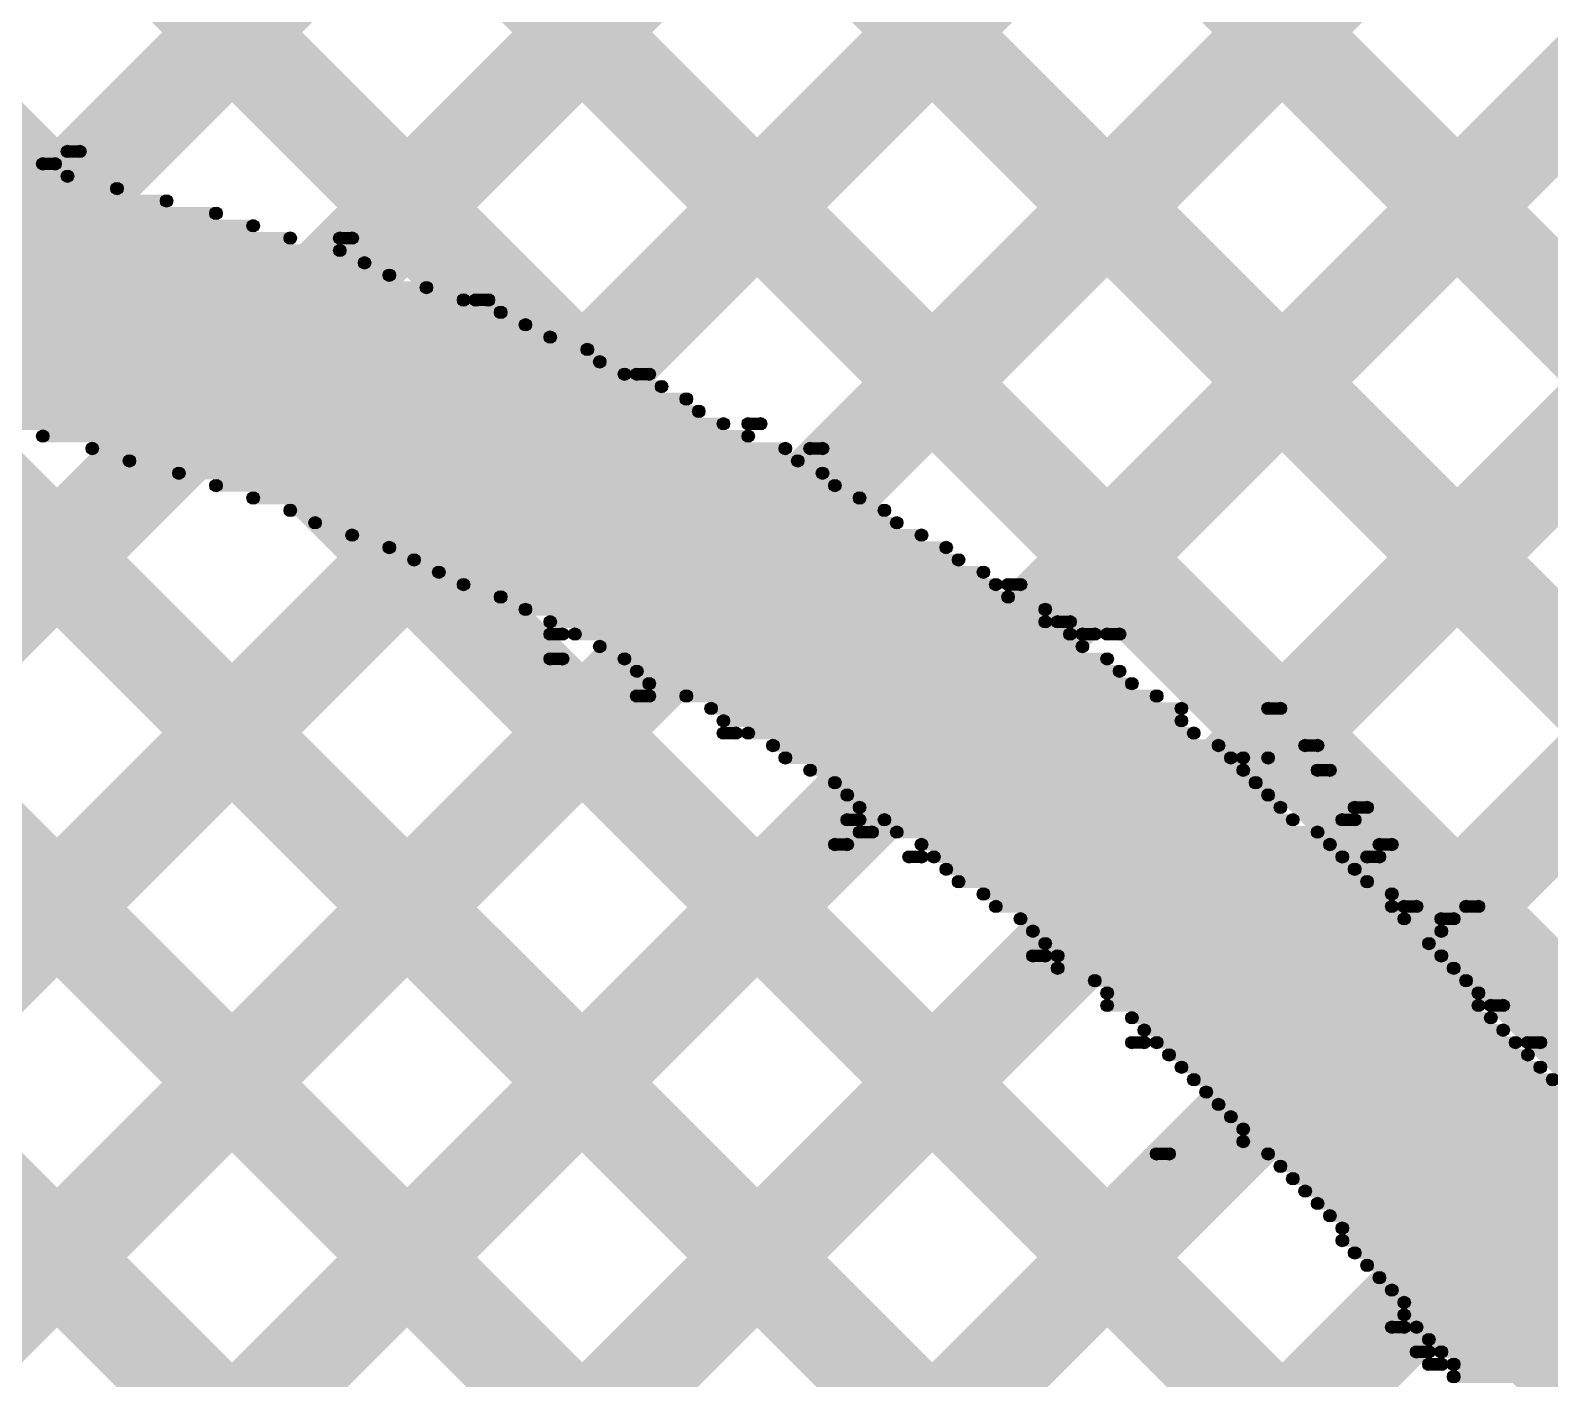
# Model space of a CAD drawing. Header units: millimetres. Extents: x 0 to 5.55, y 0 to 1.02.
# Drawn here: x 4.307 to 4.4298, y 0.7128 to 0.8218 of the extents above; entities that cross this region are included whole.
import ezdxf

# ---------------------------------------------------------------- set-up
doc = ezdxf.new("R2010")
doc.units = ezdxf.units.MM
doc.header["$MEASUREMENT"] = 0
for name, color, linetype in [('BottomLayer', 5, 'Continuous'), ('BottomOverlay', 54, 'Continuous'), ('TopLayer', 1, 'Continuous')]:
    doc.layers.add(name, color=color, linetype=linetype)

msp = doc.modelspace()

# ---------------------------------------------------------------- hatches: boundary and pattern name
at = {"layer": 'BottomLayer'}
for points in [[(3.799, 0.29167), (3.79334, 0.29733), (4.49384, 0.99783), (4.4995, 0.99217)], [(3.82728, 0.29167), (3.82162, 0.29733), (4.52212, 0.99783), (4.52778, 0.99217)], [(3.85557, 0.29167), (3.84991, 0.29733), (4.55041, 0.99783), (4.55607, 0.99217)], [(3.88385, 0.29167), (3.87819, 0.29733), (4.57869, 0.99783), (4.58435, 0.99217)], [(3.91213, 0.29167), (3.90648, 0.29733), (4.60698, 0.99783), (4.61263, 0.99217)], [(3.94042, 0.29167), (3.93476, 0.29733), (4.63526, 0.99783), (4.64092, 0.99217)], [(3.9687, 0.29167), (3.96305, 0.29733), (4.66355, 0.99783), (4.6692, 0.99217)], [(3.99699, 0.29167), (3.99133, 0.29733), (4.69183, 0.99783), (4.69749, 0.99217)], [(4.03396, 0.99217), (4.03961, 0.99783), (4.50861, 0.52883), (4.50295, 0.52317)], [(4.06224, 0.99217), (4.0679, 0.99783), (4.52237, 0.54336), (4.51671, 0.5377)], [(4.09052, 0.99217), (4.09618, 0.99783), (4.55068, 0.54333), (4.54502, 0.53767)], [(4.11881, 0.99217), (4.12447, 0.99783), (4.57897, 0.54333), (4.57331, 0.53767)], [(4.14709, 0.99217), (4.15275, 0.99783), (4.60725, 0.54333), (4.60159, 0.53767)], [(4.17538, 0.99217), (4.18103, 0.99783), (4.63553, 0.54333), (4.62988, 0.53767)], [(4.20366, 0.99217), (4.20932, 0.99783), (4.64783, 0.55932), (4.64217, 0.55366)], [(4.23195, 0.99217), (4.2376, 0.99783), (4.6746, 0.56083), (4.66895, 0.55517)]]:
    msp.add_hatch(color=5, dxfattribs=at).paths.add_polyline_path(points)
at = {"layer": 'BottomOverlay'}
h = msp.add_hatch(color=54, dxfattribs=at)
edge = h.paths.add_edge_path()
edge.add_arc((4.308, 0.811), 0.0005, 0, 360)
for points in [[(4.308, 0.8105), (4.308, 0.8115), (4.309, 0.8115), (4.309, 0.8105)], [(4.31, 0.8115), (4.31, 0.8125), (4.311, 0.8125), (4.311, 0.8115)], [(4.205, 0.8095), (4.205, 0.8105), (4.31, 0.8105), (4.31, 0.8095)], [(4.201, 0.8085), (4.201, 0.8095), (4.314, 0.8095), (4.314, 0.8085)], [(4.196, 0.8075), (4.196, 0.8085), (4.318, 0.8085), (4.318, 0.8075)], [(4.19, 0.8055), (4.19, 0.8065), (4.325, 0.8065), (4.325, 0.8055)], [(4.193, 0.8065), (4.193, 0.8075), (4.322, 0.8075), (4.322, 0.8065)], [(4.186, 0.8045), (4.186, 0.8055), (4.328, 0.8055), (4.328, 0.8045)], [(4.332, 0.8045), (4.332, 0.8055), (4.333, 0.8055), (4.333, 0.8045)], [(4.184, 0.8035), (4.184, 0.8045), (4.332, 0.8045), (4.332, 0.8035)], [(4.181, 0.8025), (4.181, 0.8035), (4.334, 0.8035), (4.334, 0.8025)], [(4.178, 0.8015), (4.178, 0.8025), (4.336, 0.8025), (4.336, 0.8015)], [(4.173, 0.7995), (4.173, 0.8005), (4.342, 0.8005), (4.342, 0.7995)], [(4.176, 0.8005), (4.176, 0.8015), (4.339, 0.8015), (4.339, 0.8005)], [(4.343, 0.7995), (4.343, 0.8005), (4.344, 0.8005), (4.344, 0.7995)], [(4.17, 0.7985), (4.17, 0.7995), (4.345, 0.7995), (4.345, 0.7985)], [(4.168, 0.7975), (4.168, 0.7985), (4.347, 0.7985), (4.347, 0.7975)], [(4.166, 0.7965), (4.166, 0.7975), (4.349, 0.7975), (4.349, 0.7965)], [(4.163, 0.7955), (4.163, 0.7965), (4.352, 0.7965), (4.352, 0.7955)], [(4.27, 0.7945), (4.27, 0.7955), (4.353, 0.7955), (4.353, 0.7945)], [(4.28, 0.7935), (4.28, 0.7945), (4.355, 0.7945), (4.355, 0.7935)], [(4.356, 0.7935), (4.356, 0.7945), (4.357, 0.7945), (4.357, 0.7935)], [(4.287, 0.7925), (4.287, 0.7935), (4.358, 0.7935), (4.358, 0.7925)], [(4.295, 0.7915), (4.295, 0.7925), (4.36, 0.7925), (4.36, 0.7915)], [(4.299, 0.7905), (4.299, 0.7915), (4.361, 0.7915), (4.361, 0.7905)], [(4.304, 0.7895), (4.304, 0.7905), (4.363, 0.7905), (4.363, 0.7895)], [(4.308, 0.7885), (4.308, 0.7895), (4.365, 0.7895), (4.365, 0.7885)], [(4.365, 0.7895), (4.365, 0.7905), (4.366, 0.7905), (4.366, 0.7895)], [(4.312, 0.7875), (4.312, 0.7885), (4.368, 0.7885), (4.368, 0.7875)], [(4.37, 0.7875), (4.37, 0.7885), (4.371, 0.7885), (4.371, 0.7875)], [(4.315, 0.7865), (4.315, 0.7875), (4.369, 0.7875), (4.369, 0.7865)], [(4.319, 0.7855), (4.319, 0.7865), (4.371, 0.7865), (4.371, 0.7855)], [(4.322, 0.7845), (4.322, 0.7855), (4.372, 0.7855), (4.372, 0.7845)], [(4.325, 0.7835), (4.325, 0.7845), (4.374, 0.7845), (4.374, 0.7835)], [(4.328, 0.7825), (4.328, 0.7835), (4.376, 0.7835), (4.376, 0.7825)], [(4.33, 0.7815), (4.33, 0.7825), (4.377, 0.7825), (4.377, 0.7815)], [(4.333, 0.7805), (4.333, 0.7815), (4.379, 0.7815), (4.379, 0.7805)], [(4.336, 0.7795), (4.336, 0.7805), (4.381, 0.7805), (4.381, 0.7795)], [(4.338, 0.7785), (4.338, 0.7795), (4.382, 0.7795), (4.382, 0.7785)], [(4.34, 0.7775), (4.34, 0.7785), (4.384, 0.7785), (4.384, 0.7775)], [(4.342, 0.7765), (4.342, 0.7775), (4.385, 0.7775), (4.385, 0.7765)], [(4.386, 0.7765), (4.386, 0.7775), (4.387, 0.7775), (4.387, 0.7765)], [(4.345, 0.7755), (4.345, 0.7765), (4.386, 0.7765), (4.386, 0.7755)], [(4.347, 0.7745), (4.347, 0.7755), (4.389, 0.7755), (4.389, 0.7745)], [(4.349, 0.7735), (4.349, 0.7745), (4.389, 0.7745), (4.389, 0.7735)], [(4.349, 0.7725), (4.349, 0.7735), (4.35, 0.7735), (4.35, 0.7725)], [(4.351, 0.7725), (4.351, 0.7735), (4.391, 0.7735), (4.391, 0.7725)], [(4.39, 0.7735), (4.39, 0.7745), (4.391, 0.7745), (4.391, 0.7735)], [(4.392, 0.7725), (4.392, 0.7735), (4.393, 0.7735), (4.393, 0.7725)], [(4.394, 0.7725), (4.394, 0.7735), (4.395, 0.7735), (4.395, 0.7725)], [(4.353, 0.7715), (4.353, 0.7725), (4.392, 0.7725), (4.392, 0.7715)], [(4.349, 0.7705), (4.349, 0.7715), (4.35, 0.7715), (4.35, 0.7705)], [(4.355, 0.7705), (4.355, 0.7715), (4.394, 0.7715), (4.394, 0.7705)], [(4.356, 0.7695), (4.356, 0.7705), (4.395, 0.7705), (4.395, 0.7695)], [(4.356, 0.7675), (4.356, 0.7685), (4.357, 0.7685), (4.357, 0.7675)], [(4.357, 0.7685), (4.357, 0.7695), (4.396, 0.7695), (4.396, 0.7685)], [(4.36, 0.7675), (4.36, 0.7685), (4.398, 0.7685), (4.398, 0.7675)], [(4.362, 0.7665), (4.362, 0.7675), (4.4, 0.7675), (4.4, 0.7665)], [(4.407, 0.7665), (4.407, 0.7675), (4.408, 0.7675), (4.408, 0.7665)], [(4.363, 0.7655), (4.363, 0.7665), (4.4, 0.7665), (4.4, 0.7655)], [(4.363, 0.7645), (4.363, 0.7655), (4.364, 0.7655), (4.364, 0.7645)], [(4.365, 0.7645), (4.365, 0.7655), (4.401, 0.7655), (4.401, 0.7645)], [(4.367, 0.7635), (4.367, 0.7645), (4.403, 0.7645), (4.403, 0.7635)], [(4.41, 0.7635), (4.41, 0.7645), (4.411, 0.7645), (4.411, 0.7635)], [(4.368, 0.7625), (4.368, 0.7635), (4.404, 0.7635), (4.404, 0.7625)], [(4.37, 0.7615), (4.37, 0.7625), (4.405, 0.7625), (4.405, 0.7615)], [(4.405, 0.7625), (4.405, 0.7635), (4.407, 0.7635), (4.407, 0.7625)], [(4.411, 0.7615), (4.411, 0.7625), (4.412, 0.7625), (4.412, 0.7615)], [(4.372, 0.7605), (4.372, 0.7615), (4.406, 0.7615), (4.406, 0.7605)], [(4.373, 0.7595), (4.373, 0.7605), (4.407, 0.7605), (4.407, 0.7595)], [(4.374, 0.7585), (4.374, 0.7595), (4.408, 0.7595), (4.408, 0.7585)], [(4.414, 0.7585), (4.414, 0.7595), (4.415, 0.7595), (4.415, 0.7585)], [(4.373, 0.7575), (4.373, 0.7585), (4.374, 0.7585), (4.374, 0.7575)], [(4.374, 0.7565), (4.374, 0.7575), (4.375, 0.7575), (4.375, 0.7565)], [(4.376, 0.7575), (4.376, 0.7585), (4.409, 0.7585), (4.409, 0.7575)], [(4.377, 0.7565), (4.377, 0.7575), (4.411, 0.7575), (4.411, 0.7565)], [(4.413, 0.7575), (4.413, 0.7585), (4.414, 0.7585), (4.414, 0.7575)], [(4.372, 0.7555), (4.372, 0.7565), (4.373, 0.7565), (4.373, 0.7555)], [(4.379, 0.7555), (4.379, 0.7565), (4.412, 0.7565), (4.412, 0.7555)], [(4.416, 0.7555), (4.416, 0.7565), (4.417, 0.7565), (4.417, 0.7555)], [(4.378, 0.7545), (4.378, 0.7555), (4.379, 0.7555), (4.379, 0.7545)], [(4.38, 0.7545), (4.38, 0.7555), (4.413, 0.7555), (4.413, 0.7545)], [(4.415, 0.7545), (4.415, 0.7555), (4.416, 0.7555), (4.416, 0.7545)], [(4.381, 0.7535), (4.381, 0.7545), (4.414, 0.7545), (4.414, 0.7535)], [(4.382, 0.7525), (4.382, 0.7535), (4.415, 0.7535), (4.415, 0.7525)], [(4.384, 0.7515), (4.384, 0.7525), (4.417, 0.7525), (4.417, 0.7515)], [(4.385, 0.7505), (4.385, 0.7515), (4.417, 0.7515), (4.417, 0.7505)], [(4.418, 0.7505), (4.418, 0.7515), (4.419, 0.7515), (4.419, 0.7505)], [(4.423, 0.7505), (4.423, 0.7515), (4.424, 0.7515), (4.424, 0.7505)], [(4.387, 0.7495), (4.387, 0.7505), (4.418, 0.7505), (4.418, 0.7495)], [(4.421, 0.7495), (4.421, 0.7505), (4.422, 0.7505), (4.422, 0.7495)], [(4.388, 0.7485), (4.388, 0.7495), (4.421, 0.7495), (4.421, 0.7485)], [(4.389, 0.7475), (4.389, 0.7485), (4.42, 0.7485), (4.42, 0.7475)], [(4.388, 0.7465), (4.388, 0.7475), (4.389, 0.7475), (4.389, 0.7465)], [(4.39, 0.7465), (4.39, 0.7475), (4.421, 0.7475), (4.421, 0.7465)], [(4.39, 0.7455), (4.39, 0.7465), (4.422, 0.7465), (4.422, 0.7455)], [(4.393, 0.7445), (4.393, 0.7455), (4.423, 0.7455), (4.423, 0.7445)], [(4.394, 0.7435), (4.394, 0.7445), (4.424, 0.7445), (4.424, 0.7435)], [(4.394, 0.7425), (4.394, 0.7435), (4.424, 0.7435), (4.424, 0.7425)], [(4.425, 0.7425), (4.425, 0.7435), (4.426, 0.7435), (4.426, 0.7425)], [(4.396, 0.7415), (4.396, 0.7425), (4.425, 0.7425), (4.425, 0.7415)], [(4.397, 0.7405), (4.397, 0.7415), (4.426, 0.7415), (4.426, 0.7405)], [(4.396, 0.7395), (4.396, 0.7405), (4.397, 0.7405), (4.397, 0.7395)], [(4.398, 0.7395), (4.398, 0.7405), (4.427, 0.7405), (4.427, 0.7395)], [(4.428, 0.7395), (4.428, 0.7405), (4.429, 0.7405), (4.429, 0.7395)], [(4.399, 0.7385), (4.399, 0.7395), (4.428, 0.7395), (4.428, 0.7385)], [(4.4, 0.7375), (4.4, 0.7385), (4.429, 0.7385), (4.429, 0.7375)], [(4.401, 0.7365), (4.401, 0.7375), (4.43, 0.7375), (4.43, 0.7365)], [(4.402, 0.7355), (4.402, 0.7365), (4.431, 0.7365), (4.431, 0.7355)], [(4.403, 0.7345), (4.403, 0.7355), (4.432, 0.7355), (4.432, 0.7345)], [(4.404, 0.7335), (4.404, 0.7345), (4.432, 0.7345), (4.432, 0.7335)], [(4.405, 0.7325), (4.405, 0.7335), (4.433, 0.7335), (4.433, 0.7325)], [(4.405, 0.7315), (4.405, 0.7325), (4.434, 0.7325), (4.434, 0.7315)], [(4.398, 0.7305), (4.398, 0.7315), (4.399, 0.7315), (4.399, 0.7305)], [(4.407, 0.7305), (4.407, 0.7315), (4.435, 0.7315), (4.435, 0.7305)], [(4.408, 0.7295), (4.408, 0.7305), (4.436, 0.7305), (4.436, 0.7295)], [(4.409, 0.7285), (4.409, 0.7295), (4.436, 0.7295), (4.436, 0.7285)], [(4.41, 0.7275), (4.41, 0.7285), (4.437, 0.7285), (4.437, 0.7275)], [(4.411, 0.7265), (4.411, 0.7275), (4.438, 0.7275), (4.438, 0.7265)], [(4.412, 0.7255), (4.412, 0.7265), (4.439, 0.7265), (4.439, 0.7255)], [(4.413, 0.7245), (4.413, 0.7255), (4.44, 0.7255), (4.44, 0.7245)], [(4.413, 0.7235), (4.413, 0.7245), (4.44, 0.7245), (4.44, 0.7235)], [(4.414, 0.7225), (4.414, 0.7235), (4.441, 0.7235), (4.441, 0.7225)], [(4.415, 0.7215), (4.415, 0.7225), (4.442, 0.7225), (4.442, 0.7215)], [(4.416, 0.7205), (4.416, 0.7215), (4.444, 0.7215), (4.444, 0.7205)], [(4.417, 0.7195), (4.417, 0.7205), (4.443, 0.7205), (4.443, 0.7195)], [(4.418, 0.7185), (4.418, 0.7195), (4.444, 0.7195), (4.444, 0.7185)], [(4.418, 0.7175), (4.418, 0.7185), (4.445, 0.7185), (4.445, 0.7175)], [(4.417, 0.7165), (4.417, 0.7175), (4.418, 0.7175), (4.418, 0.7165)], [(4.419, 0.7165), (4.419, 0.7175), (4.445, 0.7175), (4.445, 0.7165)], [(4.42, 0.7155), (4.42, 0.7165), (4.446, 0.7165), (4.446, 0.7155)], [(4.419, 0.7145), (4.419, 0.7155), (4.42, 0.7155), (4.42, 0.7145)], [(4.42, 0.7135), (4.42, 0.7145), (4.421, 0.7145), (4.421, 0.7135)], [(4.421, 0.7145), (4.421, 0.7155), (4.448, 0.7155), (4.448, 0.7145)], [(4.422, 0.7135), (4.422, 0.7145), (4.447, 0.7145), (4.447, 0.7135)], [(4.422, 0.7125), (4.422, 0.7135), (4.448, 0.7135), (4.448, 0.7125)]]:
    msp.add_hatch(color=54, dxfattribs=at).paths.add_polyline_path(points)
h = msp.add_hatch(color=54, dxfattribs=at)
edge = h.paths.add_edge_path()
edge.add_arc((4.309, 0.811), 0.0005, 0, 360)
h = msp.add_hatch(color=54, dxfattribs=at)
edge = h.paths.add_edge_path()
edge.add_arc((4.31, 0.812), 0.0005, 0, 360)
h = msp.add_hatch(color=54, dxfattribs=at)
edge = h.paths.add_edge_path()
edge.add_arc((4.311, 0.812), 0.0005, 0, 360)
h = msp.add_hatch(color=54, dxfattribs=at)
edge = h.paths.add_edge_path()
edge.add_arc((4.31, 0.81), 0.0005, 0, 360)
h = msp.add_hatch(color=54, dxfattribs=at)
edge = h.paths.add_edge_path()
edge.add_arc((4.314, 0.809), 0.0005, 0, 360)
h = msp.add_hatch(color=54, dxfattribs=at)
edge = h.paths.add_edge_path()
edge.add_arc((4.318, 0.808), 0.0005, 0, 360)
h = msp.add_hatch(color=54, dxfattribs=at)
edge = h.paths.add_edge_path()
edge.add_arc((4.322, 0.807), 0.0005, 0, 360)
h = msp.add_hatch(color=54, dxfattribs=at)
edge = h.paths.add_edge_path()
edge.add_arc((4.325, 0.806), 0.0005, 0, 360)
h = msp.add_hatch(color=54, dxfattribs=at)
edge = h.paths.add_edge_path()
edge.add_arc((4.328, 0.805), 0.0005, 0, 360)
h = msp.add_hatch(color=54, dxfattribs=at)
edge = h.paths.add_edge_path()
edge.add_arc((4.332, 0.805), 0.0005, 0, 360)
h = msp.add_hatch(color=54, dxfattribs=at)
edge = h.paths.add_edge_path()
edge.add_arc((4.333, 0.805), 0.0005, 0, 360)
h = msp.add_hatch(color=54, dxfattribs=at)
edge = h.paths.add_edge_path()
edge.add_arc((4.332, 0.804), 0.0005, 0, 360)
h = msp.add_hatch(color=54, dxfattribs=at)
edge = h.paths.add_edge_path()
edge.add_arc((4.334, 0.803), 0.0005, 0, 360)
h = msp.add_hatch(color=54, dxfattribs=at)
edge = h.paths.add_edge_path()
edge.add_arc((4.336, 0.802), 0.0005, 0, 360)
h = msp.add_hatch(color=54, dxfattribs=at)
edge = h.paths.add_edge_path()
edge.add_arc((4.339, 0.801), 0.0005, 0, 360)
h = msp.add_hatch(color=54, dxfattribs=at)
edge = h.paths.add_edge_path()
edge.add_arc((4.342, 0.8), 0.0005, 0, 360)
h = msp.add_hatch(color=54, dxfattribs=at)
edge = h.paths.add_edge_path()
edge.add_arc((4.343, 0.8), 0.0005, 0, 360)
h = msp.add_hatch(color=54, dxfattribs=at)
edge = h.paths.add_edge_path()
edge.add_arc((4.344, 0.8), 0.0005, 0, 360)
h = msp.add_hatch(color=54, dxfattribs=at)
edge = h.paths.add_edge_path()
edge.add_arc((4.345, 0.799), 0.0005, 0, 360)
h = msp.add_hatch(color=54, dxfattribs=at)
edge = h.paths.add_edge_path()
edge.add_arc((4.347, 0.798), 0.0005, 0, 360)
h = msp.add_hatch(color=54, dxfattribs=at)
edge = h.paths.add_edge_path()
edge.add_arc((4.349, 0.797), 0.0005, 0, 360)
h = msp.add_hatch(color=54, dxfattribs=at)
edge = h.paths.add_edge_path()
edge.add_arc((4.352, 0.796), 0.0005, 0, 360)
h = msp.add_hatch(color=54, dxfattribs=at)
edge = h.paths.add_edge_path()
edge.add_arc((4.353, 0.795), 0.0005, 0, 360)
h = msp.add_hatch(color=54, dxfattribs=at)
edge = h.paths.add_edge_path()
edge.add_arc((4.355, 0.794), 0.0005, 0, 360)
h = msp.add_hatch(color=54, dxfattribs=at)
edge = h.paths.add_edge_path()
edge.add_arc((4.356, 0.794), 0.0005, 0, 360)
h = msp.add_hatch(color=54, dxfattribs=at)
edge = h.paths.add_edge_path()
edge.add_arc((4.357, 0.794), 0.0005, 0, 360)
h = msp.add_hatch(color=54, dxfattribs=at)
edge = h.paths.add_edge_path()
edge.add_arc((4.358, 0.793), 0.0005, 0, 360)
h = msp.add_hatch(color=54, dxfattribs=at)
edge = h.paths.add_edge_path()
edge.add_arc((4.36, 0.792), 0.0005, 0, 360)
h = msp.add_hatch(color=54, dxfattribs=at)
edge = h.paths.add_edge_path()
edge.add_arc((4.361, 0.791), 0.0005, 0, 360)
h = msp.add_hatch(color=54, dxfattribs=at)
edge = h.paths.add_edge_path()
edge.add_arc((4.308, 0.789), 0.0005, 0, 360)
h = msp.add_hatch(color=54, dxfattribs=at)
edge = h.paths.add_edge_path()
edge.add_arc((4.363, 0.79), 0.0005, 0, 360)
h = msp.add_hatch(color=54, dxfattribs=at)
edge = h.paths.add_edge_path()
edge.add_arc((4.365, 0.79), 0.0005, 0, 360)
h = msp.add_hatch(color=54, dxfattribs=at)
edge = h.paths.add_edge_path()
edge.add_arc((4.365, 0.789), 0.0005, 0, 360)
h = msp.add_hatch(color=54, dxfattribs=at)
edge = h.paths.add_edge_path()
edge.add_arc((4.366, 0.79), 0.0005, 0, 360)
h = msp.add_hatch(color=54, dxfattribs=at)
edge = h.paths.add_edge_path()
edge.add_arc((4.312, 0.788), 0.0005, 0, 360)
h = msp.add_hatch(color=54, dxfattribs=at)
edge = h.paths.add_edge_path()
edge.add_arc((4.368, 0.788), 0.0005, 0, 360)
h = msp.add_hatch(color=54, dxfattribs=at)
edge = h.paths.add_edge_path()
edge.add_arc((4.37, 0.788), 0.0005, 0, 360)
h = msp.add_hatch(color=54, dxfattribs=at)
edge = h.paths.add_edge_path()
edge.add_arc((4.371, 0.788), 0.0005, 0, 360)
h = msp.add_hatch(color=54, dxfattribs=at)
edge = h.paths.add_edge_path()
edge.add_arc((4.315, 0.787), 0.0005, 0, 360)
h = msp.add_hatch(color=54, dxfattribs=at)
edge = h.paths.add_edge_path()
edge.add_arc((4.369, 0.787), 0.0005, 0, 360)
h = msp.add_hatch(color=54, dxfattribs=at)
edge = h.paths.add_edge_path()
edge.add_arc((4.319, 0.786), 0.0005, 0, 360)
h = msp.add_hatch(color=54, dxfattribs=at)
edge = h.paths.add_edge_path()
edge.add_arc((4.371, 0.786), 0.0005, 0, 360)
h = msp.add_hatch(color=54, dxfattribs=at)
edge = h.paths.add_edge_path()
edge.add_arc((4.322, 0.785), 0.0005, 0, 360)
h = msp.add_hatch(color=54, dxfattribs=at)
edge = h.paths.add_edge_path()
edge.add_arc((4.325, 0.784), 0.0005, 0, 360)
h = msp.add_hatch(color=54, dxfattribs=at)
edge = h.paths.add_edge_path()
edge.add_arc((4.372, 0.785), 0.0005, 0, 360)
h = msp.add_hatch(color=54, dxfattribs=at)
edge = h.paths.add_edge_path()
edge.add_arc((4.374, 0.784), 0.0005, 0, 360)
h = msp.add_hatch(color=54, dxfattribs=at)
edge = h.paths.add_edge_path()
edge.add_arc((4.328, 0.783), 0.0005, 0, 360)
h = msp.add_hatch(color=54, dxfattribs=at)
edge = h.paths.add_edge_path()
edge.add_arc((4.376, 0.783), 0.0005, 0, 360)
h = msp.add_hatch(color=54, dxfattribs=at)
edge = h.paths.add_edge_path()
edge.add_arc((4.33, 0.782), 0.0005, 0, 360)
h = msp.add_hatch(color=54, dxfattribs=at)
edge = h.paths.add_edge_path()
edge.add_arc((4.377, 0.782), 0.0005, 0, 360)
h = msp.add_hatch(color=54, dxfattribs=at)
edge = h.paths.add_edge_path()
edge.add_arc((4.333, 0.781), 0.0005, 0, 360)
h = msp.add_hatch(color=54, dxfattribs=at)
edge = h.paths.add_edge_path()
edge.add_arc((4.379, 0.781), 0.0005, 0, 360)
h = msp.add_hatch(color=54, dxfattribs=at)
edge = h.paths.add_edge_path()
edge.add_arc((4.336, 0.78), 0.0005, 0, 360)
h = msp.add_hatch(color=54, dxfattribs=at)
edge = h.paths.add_edge_path()
edge.add_arc((4.338, 0.779), 0.0005, 0, 360)
h = msp.add_hatch(color=54, dxfattribs=at)
edge = h.paths.add_edge_path()
edge.add_arc((4.381, 0.78), 0.0005, 0, 360)
h = msp.add_hatch(color=54, dxfattribs=at)
edge = h.paths.add_edge_path()
edge.add_arc((4.382, 0.779), 0.0005, 0, 360)
h = msp.add_hatch(color=54, dxfattribs=at)
edge = h.paths.add_edge_path()
edge.add_arc((4.34, 0.778), 0.0005, 0, 360)
h = msp.add_hatch(color=54, dxfattribs=at)
edge = h.paths.add_edge_path()
edge.add_arc((4.384, 0.778), 0.0005, 0, 360)
h = msp.add_hatch(color=54, dxfattribs=at)
edge = h.paths.add_edge_path()
edge.add_arc((4.342, 0.777), 0.0005, 0, 360)
h = msp.add_hatch(color=54, dxfattribs=at)
edge = h.paths.add_edge_path()
edge.add_arc((4.385, 0.777), 0.0005, 0, 360)
h = msp.add_hatch(color=54, dxfattribs=at)
edge = h.paths.add_edge_path()
edge.add_arc((4.386, 0.777), 0.0005, 0, 360)
h = msp.add_hatch(color=54, dxfattribs=at)
edge = h.paths.add_edge_path()
edge.add_arc((4.387, 0.777), 0.0005, 0, 360)
h = msp.add_hatch(color=54, dxfattribs=at)
edge = h.paths.add_edge_path()
edge.add_arc((4.345, 0.776), 0.0005, 0, 360)
h = msp.add_hatch(color=54, dxfattribs=at)
edge = h.paths.add_edge_path()
edge.add_arc((4.386, 0.776), 0.0005, 0, 360)
h = msp.add_hatch(color=54, dxfattribs=at)
edge = h.paths.add_edge_path()
edge.add_arc((4.347, 0.775), 0.0005, 0, 360)
h = msp.add_hatch(color=54, dxfattribs=at)
edge = h.paths.add_edge_path()
edge.add_arc((4.389, 0.775), 0.0005, 0, 360)
h = msp.add_hatch(color=54, dxfattribs=at)
edge = h.paths.add_edge_path()
edge.add_arc((4.349, 0.774), 0.0005, 0, 360)
h = msp.add_hatch(color=54, dxfattribs=at)
edge = h.paths.add_edge_path()
edge.add_arc((4.349, 0.773), 0.0005, 0, 360)
h = msp.add_hatch(color=54, dxfattribs=at)
edge = h.paths.add_edge_path()
edge.add_arc((4.35, 0.773), 0.0005, 0, 360)
h = msp.add_hatch(color=54, dxfattribs=at)
edge = h.paths.add_edge_path()
edge.add_arc((4.351, 0.773), 0.0005, 0, 360)
h = msp.add_hatch(color=54, dxfattribs=at)
edge = h.paths.add_edge_path()
edge.add_arc((4.389, 0.774), 0.0005, 0, 360)
h = msp.add_hatch(color=54, dxfattribs=at)
edge = h.paths.add_edge_path()
edge.add_arc((4.39, 0.774), 0.0005, 0, 360)
h = msp.add_hatch(color=54, dxfattribs=at)
edge = h.paths.add_edge_path()
edge.add_arc((4.391, 0.774), 0.0005, 0, 360)
h = msp.add_hatch(color=54, dxfattribs=at)
edge = h.paths.add_edge_path()
edge.add_arc((4.391, 0.773), 0.0005, 0, 360)
h = msp.add_hatch(color=54, dxfattribs=at)
edge = h.paths.add_edge_path()
edge.add_arc((4.392, 0.773), 0.0005, 0, 360)
h = msp.add_hatch(color=54, dxfattribs=at)
edge = h.paths.add_edge_path()
edge.add_arc((4.393, 0.773), 0.0005, 0, 360)
h = msp.add_hatch(color=54, dxfattribs=at)
edge = h.paths.add_edge_path()
edge.add_arc((4.394, 0.773), 0.0005, 0, 360)
h = msp.add_hatch(color=54, dxfattribs=at)
edge = h.paths.add_edge_path()
edge.add_arc((4.395, 0.773), 0.0005, 0, 360)
h = msp.add_hatch(color=54, dxfattribs=at)
edge = h.paths.add_edge_path()
edge.add_arc((4.353, 0.772), 0.0005, 0, 360)
h = msp.add_hatch(color=54, dxfattribs=at)
edge = h.paths.add_edge_path()
edge.add_arc((4.392, 0.772), 0.0005, 0, 360)
h = msp.add_hatch(color=54, dxfattribs=at)
edge = h.paths.add_edge_path()
edge.add_arc((4.349, 0.771), 0.0005, 0, 360)
h = msp.add_hatch(color=54, dxfattribs=at)
edge = h.paths.add_edge_path()
edge.add_arc((4.35, 0.771), 0.0005, 0, 360)
h = msp.add_hatch(color=54, dxfattribs=at)
edge = h.paths.add_edge_path()
edge.add_arc((4.355, 0.771), 0.0005, 0, 360)
h = msp.add_hatch(color=54, dxfattribs=at)
edge = h.paths.add_edge_path()
edge.add_arc((4.394, 0.771), 0.0005, 0, 360)
h = msp.add_hatch(color=54, dxfattribs=at)
edge = h.paths.add_edge_path()
edge.add_arc((4.356, 0.77), 0.0005, 0, 360)
h = msp.add_hatch(color=54, dxfattribs=at)
edge = h.paths.add_edge_path()
edge.add_arc((4.395, 0.77), 0.0005, 0, 360)
h = msp.add_hatch(color=54, dxfattribs=at)
edge = h.paths.add_edge_path()
edge.add_arc((4.356, 0.768), 0.0005, 0, 360)
h = msp.add_hatch(color=54, dxfattribs=at)
edge = h.paths.add_edge_path()
edge.add_arc((4.357, 0.769), 0.0005, 0, 360)
h = msp.add_hatch(color=54, dxfattribs=at)
edge = h.paths.add_edge_path()
edge.add_arc((4.357, 0.768), 0.0005, 0, 360)
h = msp.add_hatch(color=54, dxfattribs=at)
edge = h.paths.add_edge_path()
edge.add_arc((4.36, 0.768), 0.0005, 0, 360)
h = msp.add_hatch(color=54, dxfattribs=at)
edge = h.paths.add_edge_path()
edge.add_arc((4.396, 0.769), 0.0005, 0, 360)
h = msp.add_hatch(color=54, dxfattribs=at)
edge = h.paths.add_edge_path()
edge.add_arc((4.398, 0.768), 0.0005, 0, 360)
h = msp.add_hatch(color=54, dxfattribs=at)
edge = h.paths.add_edge_path()
edge.add_arc((4.362, 0.767), 0.0005, 0, 360)
h = msp.add_hatch(color=54, dxfattribs=at)
edge = h.paths.add_edge_path()
edge.add_arc((4.4, 0.767), 0.0005, 0, 360)
h = msp.add_hatch(color=54, dxfattribs=at)
edge = h.paths.add_edge_path()
edge.add_arc((4.407, 0.767), 0.0005, 0, 360)
h = msp.add_hatch(color=54, dxfattribs=at)
edge = h.paths.add_edge_path()
edge.add_arc((4.408, 0.767), 0.0005, 0, 360)
h = msp.add_hatch(color=54, dxfattribs=at)
edge = h.paths.add_edge_path()
edge.add_arc((4.363, 0.766), 0.0005, 0, 360)
h = msp.add_hatch(color=54, dxfattribs=at)
edge = h.paths.add_edge_path()
edge.add_arc((4.4, 0.766), 0.0005, 0, 360)
h = msp.add_hatch(color=54, dxfattribs=at)
edge = h.paths.add_edge_path()
edge.add_arc((4.363, 0.765), 0.0005, 0, 360)
h = msp.add_hatch(color=54, dxfattribs=at)
edge = h.paths.add_edge_path()
edge.add_arc((4.364, 0.765), 0.0005, 0, 360)
h = msp.add_hatch(color=54, dxfattribs=at)
edge = h.paths.add_edge_path()
edge.add_arc((4.365, 0.765), 0.0005, 0, 360)
h = msp.add_hatch(color=54, dxfattribs=at)
edge = h.paths.add_edge_path()
edge.add_arc((4.401, 0.765), 0.0005, 0, 360)
h = msp.add_hatch(color=54, dxfattribs=at)
edge = h.paths.add_edge_path()
edge.add_arc((4.367, 0.764), 0.0005, 0, 360)
h = msp.add_hatch(color=54, dxfattribs=at)
edge = h.paths.add_edge_path()
edge.add_arc((4.403, 0.764), 0.0005, 0, 360)
h = msp.add_hatch(color=54, dxfattribs=at)
edge = h.paths.add_edge_path()
edge.add_arc((4.41, 0.764), 0.0005, 0, 360)
h = msp.add_hatch(color=54, dxfattribs=at)
edge = h.paths.add_edge_path()
edge.add_arc((4.411, 0.764), 0.0005, 0, 360)
h = msp.add_hatch(color=54, dxfattribs=at)
edge = h.paths.add_edge_path()
edge.add_arc((4.368, 0.763), 0.0005, 0, 360)
h = msp.add_hatch(color=54, dxfattribs=at)
edge = h.paths.add_edge_path()
edge.add_arc((4.37, 0.762), 0.0005, 0, 360)
h = msp.add_hatch(color=54, dxfattribs=at)
edge = h.paths.add_edge_path()
edge.add_arc((4.404, 0.763), 0.0005, 0, 360)
h = msp.add_hatch(color=54, dxfattribs=at)
edge = h.paths.add_edge_path()
edge.add_arc((4.405, 0.763), 0.0005, 0, 360)
h = msp.add_hatch(color=54, dxfattribs=at)
edge = h.paths.add_edge_path()
edge.add_arc((4.405, 0.762), 0.0005, 0, 360)
h = msp.add_hatch(color=54, dxfattribs=at)
edge = h.paths.add_edge_path()
edge.add_arc((4.407, 0.763), 0.0005, 0, 360)
h = msp.add_hatch(color=54, dxfattribs=at)
edge = h.paths.add_edge_path()
edge.add_arc((4.411, 0.762), 0.0005, 0, 360)
h = msp.add_hatch(color=54, dxfattribs=at)
edge = h.paths.add_edge_path()
edge.add_arc((4.412, 0.762), 0.0005, 0, 360)
h = msp.add_hatch(color=54, dxfattribs=at)
edge = h.paths.add_edge_path()
edge.add_arc((4.372, 0.761), 0.0005, 0, 360)
h = msp.add_hatch(color=54, dxfattribs=at)
edge = h.paths.add_edge_path()
edge.add_arc((4.406, 0.761), 0.0005, 0, 360)
h = msp.add_hatch(color=54, dxfattribs=at)
edge = h.paths.add_edge_path()
edge.add_arc((4.373, 0.76), 0.0005, 0, 360)
h = msp.add_hatch(color=54, dxfattribs=at)
edge = h.paths.add_edge_path()
edge.add_arc((4.407, 0.76), 0.0005, 0, 360)
h = msp.add_hatch(color=54, dxfattribs=at)
edge = h.paths.add_edge_path()
edge.add_arc((4.374, 0.759), 0.0005, 0, 360)
h = msp.add_hatch(color=54, dxfattribs=at)
edge = h.paths.add_edge_path()
edge.add_arc((4.408, 0.759), 0.0005, 0, 360)
h = msp.add_hatch(color=54, dxfattribs=at)
edge = h.paths.add_edge_path()
edge.add_arc((4.414, 0.759), 0.0005, 0, 360)
h = msp.add_hatch(color=54, dxfattribs=at)
edge = h.paths.add_edge_path()
edge.add_arc((4.415, 0.759), 0.0005, 0, 360)
h = msp.add_hatch(color=54, dxfattribs=at)
edge = h.paths.add_edge_path()
edge.add_arc((4.373, 0.758), 0.0005, 0, 360)
h = msp.add_hatch(color=54, dxfattribs=at)
edge = h.paths.add_edge_path()
edge.add_arc((4.374, 0.758), 0.0005, 0, 360)
h = msp.add_hatch(color=54, dxfattribs=at)
edge = h.paths.add_edge_path()
edge.add_arc((4.374, 0.757), 0.0005, 0, 360)
h = msp.add_hatch(color=54, dxfattribs=at)
edge = h.paths.add_edge_path()
edge.add_arc((4.375, 0.757), 0.0005, 0, 360)
h = msp.add_hatch(color=54, dxfattribs=at)
edge = h.paths.add_edge_path()
edge.add_arc((4.376, 0.758), 0.0005, 0, 360)
h = msp.add_hatch(color=54, dxfattribs=at)
edge = h.paths.add_edge_path()
edge.add_arc((4.377, 0.757), 0.0005, 0, 360)
h = msp.add_hatch(color=54, dxfattribs=at)
edge = h.paths.add_edge_path()
edge.add_arc((4.409, 0.758), 0.0005, 0, 360)
h = msp.add_hatch(color=54, dxfattribs=at)
edge = h.paths.add_edge_path()
edge.add_arc((4.411, 0.757), 0.0005, 0, 360)
h = msp.add_hatch(color=54, dxfattribs=at)
edge = h.paths.add_edge_path()
edge.add_arc((4.413, 0.758), 0.0005, 0, 360)
h = msp.add_hatch(color=54, dxfattribs=at)
edge = h.paths.add_edge_path()
edge.add_arc((4.414, 0.758), 0.0005, 0, 360)
h = msp.add_hatch(color=54, dxfattribs=at)
edge = h.paths.add_edge_path()
edge.add_arc((4.372, 0.756), 0.0005, 0, 360)
h = msp.add_hatch(color=54, dxfattribs=at)
edge = h.paths.add_edge_path()
edge.add_arc((4.373, 0.756), 0.0005, 0, 360)
h = msp.add_hatch(color=54, dxfattribs=at)
edge = h.paths.add_edge_path()
edge.add_arc((4.379, 0.756), 0.0005, 0, 360)
h = msp.add_hatch(color=54, dxfattribs=at)
edge = h.paths.add_edge_path()
edge.add_arc((4.412, 0.756), 0.0005, 0, 360)
h = msp.add_hatch(color=54, dxfattribs=at)
edge = h.paths.add_edge_path()
edge.add_arc((4.416, 0.756), 0.0005, 0, 360)
h = msp.add_hatch(color=54, dxfattribs=at)
edge = h.paths.add_edge_path()
edge.add_arc((4.417, 0.756), 0.0005, 0, 360)
h = msp.add_hatch(color=54, dxfattribs=at)
edge = h.paths.add_edge_path()
edge.add_arc((4.378, 0.755), 0.0005, 0, 360)
h = msp.add_hatch(color=54, dxfattribs=at)
edge = h.paths.add_edge_path()
edge.add_arc((4.379, 0.755), 0.0005, 0, 360)
h = msp.add_hatch(color=54, dxfattribs=at)
edge = h.paths.add_edge_path()
edge.add_arc((4.38, 0.755), 0.0005, 0, 360)
h = msp.add_hatch(color=54, dxfattribs=at)
edge = h.paths.add_edge_path()
edge.add_arc((4.413, 0.755), 0.0005, 0, 360)
h = msp.add_hatch(color=54, dxfattribs=at)
edge = h.paths.add_edge_path()
edge.add_arc((4.415, 0.755), 0.0005, 0, 360)
h = msp.add_hatch(color=54, dxfattribs=at)
edge = h.paths.add_edge_path()
edge.add_arc((4.416, 0.755), 0.0005, 0, 360)
h = msp.add_hatch(color=54, dxfattribs=at)
edge = h.paths.add_edge_path()
edge.add_arc((4.381, 0.754), 0.0005, 0, 360)
h = msp.add_hatch(color=54, dxfattribs=at)
edge = h.paths.add_edge_path()
edge.add_arc((4.414, 0.754), 0.0005, 0, 360)
h = msp.add_hatch(color=54, dxfattribs=at)
edge = h.paths.add_edge_path()
edge.add_arc((4.382, 0.753), 0.0005, 0, 360)
h = msp.add_hatch(color=54, dxfattribs=at)
edge = h.paths.add_edge_path()
edge.add_arc((4.384, 0.752), 0.0005, 0, 360)
h = msp.add_hatch(color=54, dxfattribs=at)
edge = h.paths.add_edge_path()
edge.add_arc((4.415, 0.753), 0.0005, 0, 360)
h = msp.add_hatch(color=54, dxfattribs=at)
edge = h.paths.add_edge_path()
edge.add_arc((4.417, 0.752), 0.0005, 0, 360)
h = msp.add_hatch(color=54, dxfattribs=at)
edge = h.paths.add_edge_path()
edge.add_arc((4.385, 0.751), 0.0005, 0, 360)
h = msp.add_hatch(color=54, dxfattribs=at)
edge = h.paths.add_edge_path()
edge.add_arc((4.417, 0.751), 0.0005, 0, 360)
h = msp.add_hatch(color=54, dxfattribs=at)
edge = h.paths.add_edge_path()
edge.add_arc((4.418, 0.751), 0.0005, 0, 360)
h = msp.add_hatch(color=54, dxfattribs=at)
edge = h.paths.add_edge_path()
edge.add_arc((4.419, 0.751), 0.0005, 0, 360)
h = msp.add_hatch(color=54, dxfattribs=at)
edge = h.paths.add_edge_path()
edge.add_arc((4.423, 0.751), 0.0005, 0, 360)
h = msp.add_hatch(color=54, dxfattribs=at)
edge = h.paths.add_edge_path()
edge.add_arc((4.424, 0.751), 0.0005, 0, 360)
h = msp.add_hatch(color=54, dxfattribs=at)
edge = h.paths.add_edge_path()
edge.add_arc((4.387, 0.75), 0.0005, 0, 360)
h = msp.add_hatch(color=54, dxfattribs=at)
edge = h.paths.add_edge_path()
edge.add_arc((4.418, 0.75), 0.0005, 0, 360)
h = msp.add_hatch(color=54, dxfattribs=at)
edge = h.paths.add_edge_path()
edge.add_arc((4.421, 0.75), 0.0005, 0, 360)
h = msp.add_hatch(color=54, dxfattribs=at)
edge = h.paths.add_edge_path()
edge.add_arc((4.422, 0.75), 0.0005, 0, 360)
h = msp.add_hatch(color=54, dxfattribs=at)
edge = h.paths.add_edge_path()
edge.add_arc((4.388, 0.749), 0.0005, 0, 360)
h = msp.add_hatch(color=54, dxfattribs=at)
edge = h.paths.add_edge_path()
edge.add_arc((4.421, 0.749), 0.0005, 0, 360)
h = msp.add_hatch(color=54, dxfattribs=at)
edge = h.paths.add_edge_path()
edge.add_arc((4.389, 0.748), 0.0005, 0, 360)
h = msp.add_hatch(color=54, dxfattribs=at)
edge = h.paths.add_edge_path()
edge.add_arc((4.42, 0.748), 0.0005, 0, 360)
h = msp.add_hatch(color=54, dxfattribs=at)
edge = h.paths.add_edge_path()
edge.add_arc((4.388, 0.747), 0.0005, 0, 360)
h = msp.add_hatch(color=54, dxfattribs=at)
edge = h.paths.add_edge_path()
edge.add_arc((4.389, 0.747), 0.0005, 0, 360)
h = msp.add_hatch(color=54, dxfattribs=at)
edge = h.paths.add_edge_path()
edge.add_arc((4.39, 0.747), 0.0005, 0, 360)
h = msp.add_hatch(color=54, dxfattribs=at)
edge = h.paths.add_edge_path()
edge.add_arc((4.39, 0.746), 0.0005, 0, 360)
h = msp.add_hatch(color=54, dxfattribs=at)
edge = h.paths.add_edge_path()
edge.add_arc((4.421, 0.747), 0.0005, 0, 360)
h = msp.add_hatch(color=54, dxfattribs=at)
edge = h.paths.add_edge_path()
edge.add_arc((4.422, 0.746), 0.0005, 0, 360)
h = msp.add_hatch(color=54, dxfattribs=at)
edge = h.paths.add_edge_path()
edge.add_arc((4.393, 0.745), 0.0005, 0, 360)
h = msp.add_hatch(color=54, dxfattribs=at)
edge = h.paths.add_edge_path()
edge.add_arc((4.423, 0.745), 0.0005, 0, 360)
h = msp.add_hatch(color=54, dxfattribs=at)
edge = h.paths.add_edge_path()
edge.add_arc((4.394, 0.744), 0.0005, 0, 360)
h = msp.add_hatch(color=54, dxfattribs=at)
edge = h.paths.add_edge_path()
edge.add_arc((4.424, 0.744), 0.0005, 0, 360)
h = msp.add_hatch(color=54, dxfattribs=at)
edge = h.paths.add_edge_path()
edge.add_arc((4.394, 0.743), 0.0005, 0, 360)
h = msp.add_hatch(color=54, dxfattribs=at)
edge = h.paths.add_edge_path()
edge.add_arc((4.424, 0.743), 0.0005, 0, 360)
h = msp.add_hatch(color=54, dxfattribs=at)
edge = h.paths.add_edge_path()
edge.add_arc((4.425, 0.743), 0.0005, 0, 360)
h = msp.add_hatch(color=54, dxfattribs=at)
edge = h.paths.add_edge_path()
edge.add_arc((4.426, 0.743), 0.0005, 0, 360)
h = msp.add_hatch(color=54, dxfattribs=at)
edge = h.paths.add_edge_path()
edge.add_arc((4.396, 0.742), 0.0005, 0, 360)
h = msp.add_hatch(color=54, dxfattribs=at)
edge = h.paths.add_edge_path()
edge.add_arc((4.397, 0.741), 0.0005, 0, 360)
h = msp.add_hatch(color=54, dxfattribs=at)
edge = h.paths.add_edge_path()
edge.add_arc((4.425, 0.742), 0.0005, 0, 360)
h = msp.add_hatch(color=54, dxfattribs=at)
edge = h.paths.add_edge_path()
edge.add_arc((4.426, 0.741), 0.0005, 0, 360)
h = msp.add_hatch(color=54, dxfattribs=at)
edge = h.paths.add_edge_path()
edge.add_arc((4.396, 0.74), 0.0005, 0, 360)
h = msp.add_hatch(color=54, dxfattribs=at)
edge = h.paths.add_edge_path()
edge.add_arc((4.397, 0.74), 0.0005, 0, 360)
h = msp.add_hatch(color=54, dxfattribs=at)
edge = h.paths.add_edge_path()
edge.add_arc((4.398, 0.74), 0.0005, 0, 360)
h = msp.add_hatch(color=54, dxfattribs=at)
edge = h.paths.add_edge_path()
edge.add_arc((4.427, 0.74), 0.0005, 0, 360)
h = msp.add_hatch(color=54, dxfattribs=at)
edge = h.paths.add_edge_path()
edge.add_arc((4.428, 0.74), 0.0005, 0, 360)
h = msp.add_hatch(color=54, dxfattribs=at)
edge = h.paths.add_edge_path()
edge.add_arc((4.429, 0.74), 0.0005, 0, 360)
h = msp.add_hatch(color=54, dxfattribs=at)
edge = h.paths.add_edge_path()
edge.add_arc((4.399, 0.739), 0.0005, 0, 360)
h = msp.add_hatch(color=54, dxfattribs=at)
edge = h.paths.add_edge_path()
edge.add_arc((4.428, 0.739), 0.0005, 0, 360)
h = msp.add_hatch(color=54, dxfattribs=at)
edge = h.paths.add_edge_path()
edge.add_arc((4.4, 0.738), 0.0005, 0, 360)
h = msp.add_hatch(color=54, dxfattribs=at)
edge = h.paths.add_edge_path()
edge.add_arc((4.429, 0.738), 0.0005, 0, 360)
h = msp.add_hatch(color=54, dxfattribs=at)
edge = h.paths.add_edge_path()
edge.add_arc((4.401, 0.737), 0.0005, 0, 360)
h = msp.add_hatch(color=54, dxfattribs=at)
edge = h.paths.add_edge_path()
edge.add_arc((4.43, 0.737), 0.0005, 0, 360)
h = msp.add_hatch(color=54, dxfattribs=at)
edge = h.paths.add_edge_path()
edge.add_arc((4.402, 0.736), 0.0005, 0, 360)
h = msp.add_hatch(color=54, dxfattribs=at)
edge = h.paths.add_edge_path()
edge.add_arc((4.403, 0.735), 0.0005, 0, 360)
h = msp.add_hatch(color=54, dxfattribs=at)
edge = h.paths.add_edge_path()
edge.add_arc((4.404, 0.734), 0.0005, 0, 360)
h = msp.add_hatch(color=54, dxfattribs=at)
edge = h.paths.add_edge_path()
edge.add_arc((4.405, 0.733), 0.0005, 0, 360)
h = msp.add_hatch(color=54, dxfattribs=at)
edge = h.paths.add_edge_path()
edge.add_arc((4.405, 0.732), 0.0005, 0, 360)
h = msp.add_hatch(color=54, dxfattribs=at)
edge = h.paths.add_edge_path()
edge.add_arc((4.398, 0.731), 0.0005, 0, 360)
h = msp.add_hatch(color=54, dxfattribs=at)
edge = h.paths.add_edge_path()
edge.add_arc((4.399, 0.731), 0.0005, 0, 360)
h = msp.add_hatch(color=54, dxfattribs=at)
edge = h.paths.add_edge_path()
edge.add_arc((4.407, 0.731), 0.0005, 0, 360)
h = msp.add_hatch(color=54, dxfattribs=at)
edge = h.paths.add_edge_path()
edge.add_arc((4.408, 0.73), 0.0005, 0, 360)
h = msp.add_hatch(color=54, dxfattribs=at)
edge = h.paths.add_edge_path()
edge.add_arc((4.409, 0.729), 0.0005, 0, 360)
h = msp.add_hatch(color=54, dxfattribs=at)
edge = h.paths.add_edge_path()
edge.add_arc((4.41, 0.728), 0.0005, 0, 360)
h = msp.add_hatch(color=54, dxfattribs=at)
edge = h.paths.add_edge_path()
edge.add_arc((4.411, 0.727), 0.0005, 0, 360)
h = msp.add_hatch(color=54, dxfattribs=at)
edge = h.paths.add_edge_path()
edge.add_arc((4.412, 0.726), 0.0005, 0, 360)
h = msp.add_hatch(color=54, dxfattribs=at)
edge = h.paths.add_edge_path()
edge.add_arc((4.413, 0.725), 0.0005, 0, 360)
h = msp.add_hatch(color=54, dxfattribs=at)
edge = h.paths.add_edge_path()
edge.add_arc((4.413, 0.724), 0.0005, 0, 360)
h = msp.add_hatch(color=54, dxfattribs=at)
edge = h.paths.add_edge_path()
edge.add_arc((4.414, 0.723), 0.0005, 0, 360)
h = msp.add_hatch(color=54, dxfattribs=at)
edge = h.paths.add_edge_path()
edge.add_arc((4.415, 0.722), 0.0005, 0, 360)
h = msp.add_hatch(color=54, dxfattribs=at)
edge = h.paths.add_edge_path()
edge.add_arc((4.416, 0.721), 0.0005, 0, 360)
h = msp.add_hatch(color=54, dxfattribs=at)
edge = h.paths.add_edge_path()
edge.add_arc((4.417, 0.72), 0.0005, 0, 360)
h = msp.add_hatch(color=54, dxfattribs=at)
edge = h.paths.add_edge_path()
edge.add_arc((4.418, 0.719), 0.0005, 0, 360)
h = msp.add_hatch(color=54, dxfattribs=at)
edge = h.paths.add_edge_path()
edge.add_arc((4.418, 0.718), 0.0005, 0, 360)
h = msp.add_hatch(color=54, dxfattribs=at)
edge = h.paths.add_edge_path()
edge.add_arc((4.417, 0.717), 0.0005, 0, 360)
h = msp.add_hatch(color=54, dxfattribs=at)
edge = h.paths.add_edge_path()
edge.add_arc((4.418, 0.717), 0.0005, 0, 360)
h = msp.add_hatch(color=54, dxfattribs=at)
edge = h.paths.add_edge_path()
edge.add_arc((4.419, 0.717), 0.0005, 0, 360)
h = msp.add_hatch(color=54, dxfattribs=at)
edge = h.paths.add_edge_path()
edge.add_arc((4.42, 0.716), 0.0005, 0, 360)
h = msp.add_hatch(color=54, dxfattribs=at)
edge = h.paths.add_edge_path()
edge.add_arc((4.419, 0.715), 0.0005, 0, 360)
h = msp.add_hatch(color=54, dxfattribs=at)
edge = h.paths.add_edge_path()
edge.add_arc((4.42, 0.715), 0.0005, 0, 360)
h = msp.add_hatch(color=54, dxfattribs=at)
edge = h.paths.add_edge_path()
edge.add_arc((4.42, 0.714), 0.0005, 0, 360)
h = msp.add_hatch(color=54, dxfattribs=at)
edge = h.paths.add_edge_path()
edge.add_arc((4.421, 0.715), 0.0005, 0, 360)
h = msp.add_hatch(color=54, dxfattribs=at)
edge = h.paths.add_edge_path()
edge.add_arc((4.421, 0.714), 0.0005, 0, 360)
h = msp.add_hatch(color=54, dxfattribs=at)
edge = h.paths.add_edge_path()
edge.add_arc((4.422, 0.714), 0.0005, 0, 360)
h = msp.add_hatch(color=54, dxfattribs=at)
edge = h.paths.add_edge_path()
edge.add_arc((4.422, 0.713), 0.0005, 0, 360)
at = {"layer": 'TopLayer'}
for points in [[(3.814, 0.30667), (3.80834, 0.31233), (4.49241, 0.9964), (4.49806, 0.99074)], [(3.84228, 0.30667), (3.83662, 0.31233), (4.52069, 0.9964), (4.52635, 0.99074)], [(3.87057, 0.30667), (3.86491, 0.31233), (4.54898, 0.9964), (4.55463, 0.99074)], [(3.89885, 0.30667), (3.89319, 0.31233), (4.57726, 0.9964), (4.58292, 0.99074)], [(3.92713, 0.30667), (3.92148, 0.31233), (4.60555, 0.9964), (4.6112, 0.99074)], [(3.95542, 0.30667), (3.94976, 0.31233), (4.63383, 0.9964), (4.63949, 0.99074)], [(3.9837, 0.30667), (3.97805, 0.31233), (4.66211, 0.9964), (4.66777, 0.99074)], [(4.01199, 0.30667), (4.00633, 0.31233), (4.6904, 0.9964), (4.69606, 0.99074)], [(4.03539, 0.99074), (4.04105, 0.9964), (4.50861, 0.52883), (4.50295, 0.52317)], [(4.06367, 0.99074), (4.06933, 0.9964), (4.52237, 0.54336), (4.51671, 0.5377)], [(4.09196, 0.99074), (4.09761, 0.9964), (4.55068, 0.54333), (4.54502, 0.53767)], [(4.12024, 0.99074), (4.1259, 0.9964), (4.55463, 0.56766), (4.54897, 0.56201)], [(4.14853, 0.99074), (4.15418, 0.9964), (4.58292, 0.56766), (4.57726, 0.56201)], [(4.17681, 0.99074), (4.18247, 0.9964), (4.6112, 0.56766), (4.60554, 0.56201)], [(4.20509, 0.99074), (4.21075, 0.9964), (4.63948, 0.56766), (4.63383, 0.56201)], [(4.23338, 0.99074), (4.23904, 0.9964), (5.1926, 0.04283), (5.18695, 0.03717)]]:
    msp.add_hatch(color=1, dxfattribs=at).paths.add_polyline_path(points)

# ---------------------------------------------------------------- linework, layer by layer
at = {"layer": 'BottomOverlay'}
for centre in [(4.308, 0.811), (4.309, 0.811), (4.31, 0.812), (4.311, 0.812), (4.31, 0.81), (4.314, 0.809), (4.318, 0.808), (4.322, 0.807), (4.325, 0.806), (4.328, 0.805), (4.332, 0.805), (4.333, 0.805), (4.332, 0.804), (4.334, 0.803), (4.336, 0.802), (4.339, 0.801), (4.342, 0.8), (4.343, 0.8), (4.344, 0.8), (4.345, 0.799), (4.347, 0.798), (4.349, 0.797), (4.352, 0.796), (4.353, 0.795), (4.355, 0.794), (4.356, 0.794), (4.357, 0.794), (4.358, 0.793), (4.36, 0.792), (4.361, 0.791), (4.308, 0.789), (4.363, 0.79), (4.365, 0.79), (4.365, 0.789), (4.366, 0.79), (4.312, 0.788), (4.368, 0.788), (4.37, 0.788), (4.371, 0.788), (4.315, 0.787), (4.369, 0.787), (4.319, 0.786), (4.371, 0.786), (4.322, 0.785), (4.325, 0.784), (4.372, 0.785), (4.374, 0.784), (4.328, 0.783), (4.376, 0.783), (4.33, 0.782), (4.377, 0.782), (4.333, 0.781), (4.379, 0.781), (4.336, 0.78), (4.338, 0.779), (4.381, 0.78), (4.382, 0.779), (4.34, 0.778), (4.384, 0.778), (4.342, 0.777), (4.385, 0.777), (4.386, 0.777), (4.387, 0.777), (4.345, 0.776), (4.386, 0.776), (4.347, 0.775), (4.389, 0.775), (4.349, 0.774), (4.349, 0.773), (4.35, 0.773), (4.351, 0.773), (4.389, 0.774), (4.39, 0.774), (4.391, 0.774), (4.391, 0.773), (4.392, 0.773), (4.393, 0.773), (4.394, 0.773), (4.395, 0.773), (4.353, 0.772), (4.392, 0.772), (4.349, 0.771), (4.35, 0.771), (4.355, 0.771), (4.394, 0.771), (4.356, 0.77), (4.395, 0.77), (4.356, 0.768), (4.357, 0.769), (4.357, 0.768), (4.36, 0.768), (4.396, 0.769), (4.398, 0.768), (4.362, 0.767), (4.4, 0.767), (4.407, 0.767), (4.408, 0.767), (4.363, 0.766), (4.4, 0.766), (4.363, 0.765), (4.364, 0.765), (4.365, 0.765), (4.401, 0.765), (4.367, 0.764), (4.403, 0.764), (4.41, 0.764), (4.411, 0.764), (4.368, 0.763), (4.37, 0.762), (4.404, 0.763), (4.405, 0.763), (4.405, 0.762), (4.407, 0.763), (4.411, 0.762), (4.412, 0.762), (4.372, 0.761), (4.406, 0.761), (4.373, 0.76), (4.407, 0.76), (4.374, 0.759), (4.408, 0.759), (4.414, 0.759), (4.415, 0.759), (4.373, 0.758), (4.374, 0.758), (4.374, 0.757), (4.375, 0.757), (4.376, 0.758), (4.377, 0.757), (4.409, 0.758), (4.411, 0.757), (4.413, 0.758), (4.414, 0.758), (4.372, 0.756), (4.373, 0.756), (4.379, 0.756), (4.412, 0.756), (4.416, 0.756), (4.417, 0.756), (4.378, 0.755), (4.379, 0.755), (4.38, 0.755), (4.413, 0.755), (4.415, 0.755), (4.416, 0.755), (4.381, 0.754), (4.414, 0.754), (4.382, 0.753), (4.384, 0.752), (4.415, 0.753), (4.417, 0.752), (4.385, 0.751), (4.417, 0.751), (4.418, 0.751), (4.419, 0.751), (4.423, 0.751), (4.424, 0.751), (4.387, 0.75), (4.418, 0.75), (4.421, 0.75), (4.422, 0.75), (4.388, 0.749), (4.421, 0.749), (4.389, 0.748), (4.42, 0.748), (4.388, 0.747), (4.389, 0.747), (4.39, 0.747), (4.39, 0.746), (4.421, 0.747), (4.422, 0.746), (4.393, 0.745), (4.423, 0.745), (4.394, 0.744), (4.424, 0.744), (4.394, 0.743), (4.424, 0.743), (4.425, 0.743), (4.426, 0.743), (4.396, 0.742), (4.397, 0.741), (4.425, 0.742), (4.426, 0.741), (4.396, 0.74), (4.397, 0.74), (4.398, 0.74), (4.427, 0.74), (4.428, 0.74), (4.429, 0.74), (4.399, 0.739), (4.428, 0.739), (4.4, 0.738), (4.429, 0.738), (4.401, 0.737), (4.43, 0.737), (4.402, 0.736), (4.403, 0.735), (4.404, 0.734), (4.405, 0.733), (4.405, 0.732), (4.398, 0.731), (4.399, 0.731), (4.407, 0.731), (4.408, 0.73), (4.409, 0.729), (4.41, 0.728), (4.411, 0.727), (4.412, 0.726), (4.413, 0.725), (4.413, 0.724), (4.414, 0.723), (4.415, 0.722), (4.416, 0.721), (4.417, 0.72), (4.418, 0.719), (4.418, 0.718), (4.417, 0.717), (4.418, 0.717), (4.419, 0.717), (4.42, 0.716), (4.419, 0.715), (4.42, 0.715), (4.42, 0.714), (4.421, 0.715), (4.421, 0.714), (4.422, 0.714), (4.422, 0.713)]:
    msp.add_circle(centre, 0.0005, dxfattribs=at)

doc.saveas('drawing.dxf')
